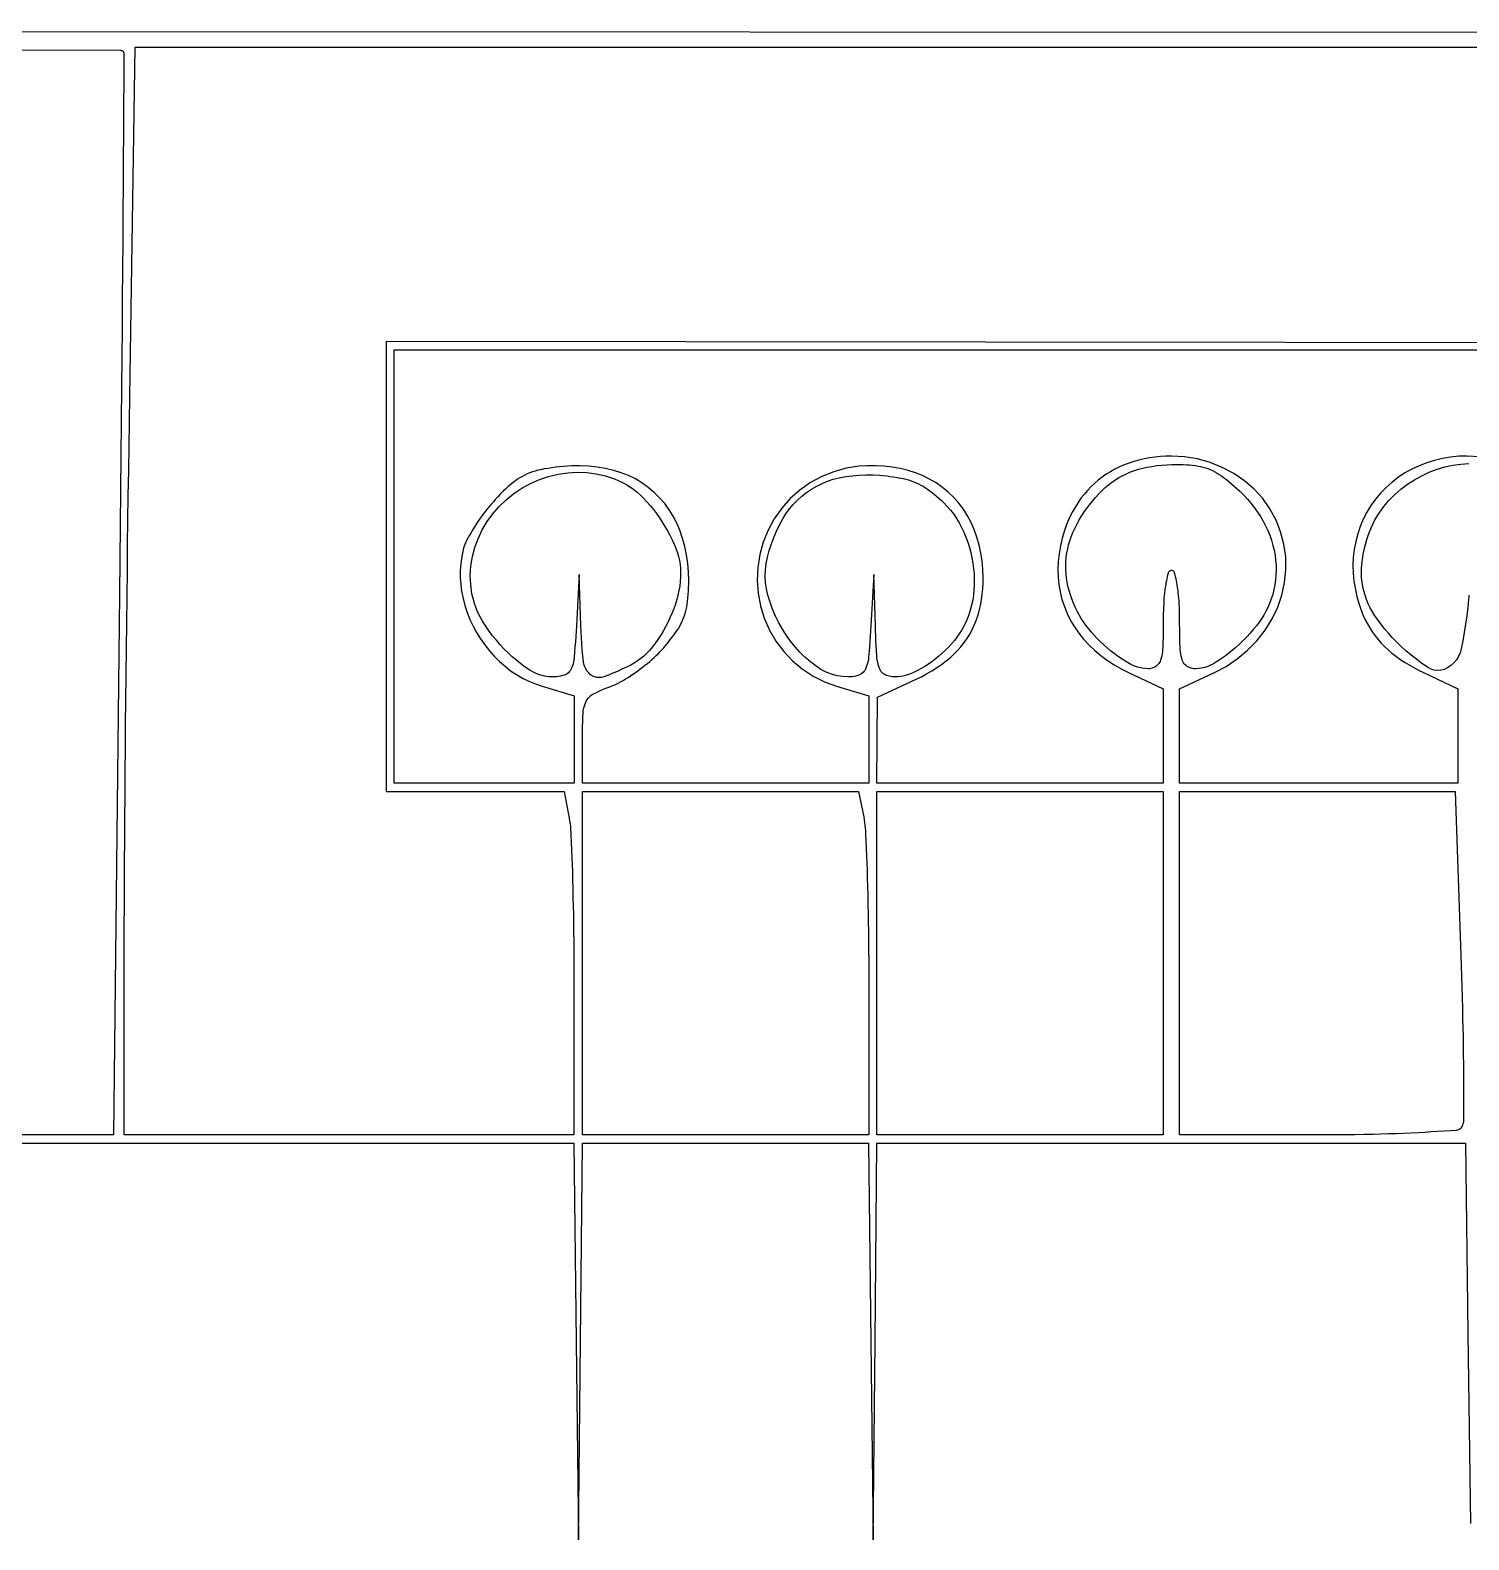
# Model space of a CAD drawing. Header units: millimetres. Extents: x -134 to 134, y -49 to 49.
# Drawn here: x -79.88 to -61.8, y -48.83 to -29.86 of the extents above; entities that cross this region are included whole.
import ezdxf

# ---------------------------------------------------------------- set-up
doc = ezdxf.new("R2010")
doc.units = ezdxf.units.MM
doc.header["$LTSCALE"] = 10
doc.header["$MEASUREMENT"] = 0

# ---------------------------------------------------------------- blocks, each defined once
blk = doc.blocks.new('DT0B-ULTRA_v_1')
at = {"color": 7, "linetype": 'Continuous', "lineweight": -3}
for points in [[(132.904, -29.961, 0), (-0.213, -29.908, 0), (-133.517, -29.856, 0)], [(-86.79, -30.089, 0), (-78.743, -30.108, 0), (-78.738, -30.109, 0), (-78.732, -30.11, 0), (-78.726, -30.112, 0), (-78.721, -30.114, 0), (-78.716, -30.117, 0), (-78.712, -30.121, 0), (-78.708, -30.125, 0), (-78.705, -30.13, 0), (-78.702, -30.135, 0), (-78.7, -30.14, 0), (-78.699, -30.146, 0), (-78.699, -30.151, 0), (-78.699, -30.151, 0), (-78.699, -30.151, 0), (-78.701, -30.482, 0), (-78.703, -30.813, 0), (-78.705, -31.145, 0), (-78.707, -31.476, 0), (-78.709, -31.807, 0), (-78.711, -32.138, 0), (-78.711, -32.138, 0), (-78.711, -32.138, 0), (-78.713, -32.505, 0), (-78.715, -32.872, 0), (-78.718, -33.238, 0), (-78.721, -33.605, 0), (-78.724, -33.972, 0), (-78.727, -34.338, 0), (-78.731, -34.773, 0), (-78.736, -35.208, 0), (-78.74, -35.642, 0), (-78.744, -36.077, 0), (-78.749, -36.511, 0), (-78.753, -36.946, 0), (-78.828, -43.741, 0), (-82.307, -43.741, 0)], [(-85.786, -43.844, 0), (-79.414, -43.844, 0), (-73.043, -43.844, 0), (-73.013, -46.337, 0), (-72.984, -48.83, 0), (-72.96, -46.337, 0), (-72.936, -43.844, 0), (-71.139, -43.844, 0), (-69.342, -43.844, 0), (-69.312, -46.337, 0), (-69.283, -48.83, 0), (-69.259, -46.337, 0), (-69.235, -43.844, 0), (-65.536, -43.844, 0), (-61.838, -43.844, 0), (-61.808, -46.234, 0), (-61.778, -48.624, 0)], [(-52.813, -33.795, 0), (-75.403, -33.769, 0), (-75.403, -36.596, 0), (-75.403, -39.424, 0), (-74.284, -39.424, 0), (-73.165, -39.424, 0), (-73.104, -39.758, 0), (-73.098, -39.793, 0), (-73.092, -39.829, 0), (-73.088, -39.865, 0), (-73.084, -39.902, 0), (-73.082, -39.938, 0), (-73.08, -39.974, 0), (-73.076, -40.067, 0), (-73.073, -40.159, 0), (-73.069, -40.252, 0), (-73.066, -40.344, 0), (-73.063, -40.437, 0), (-73.061, -40.53, 0), (-73.058, -40.64, 0), (-73.055, -40.751, 0), (-73.053, -40.861, 0), (-73.05, -40.972, 0), (-73.049, -41.083, 0), (-73.047, -41.193, 0), (-73.046, -41.314, 0), (-73.045, -41.434, 0), (-73.044, -41.555, 0), (-73.043, -41.675, 0), (-73.043, -41.796, 0), (-73.043, -41.916, 0), (-73.043, -43.741, 0), (-75.868, -43.741, 0), (-78.693, -43.741, 0), (-78.693, -41.3, 0), (-78.693, -41.094, 0), (-78.692, -40.888, 0), (-78.692, -40.682, 0), (-78.691, -40.476, 0), (-78.69, -40.27, 0), (-78.688, -40.064, 0), (-78.686, -39.767, 0), (-78.683, -39.471, 0), (-78.681, -39.174, 0), (-78.678, -38.878, 0), (-78.676, -38.581, 0), (-78.673, -38.284, 0), (-78.669, -37.958, 0), (-78.666, -37.631, 0), (-78.662, -37.305, 0), (-78.659, -36.978, 0), (-78.655, -36.652, 0), (-78.651, -36.325, 0), (-78.647, -36.015, 0), (-78.643, -35.704, 0), (-78.638, -35.394, 0), (-78.634, -35.084, 0), (-78.629, -34.774, 0), (-78.625, -34.463, 0), (-78.557, -30.069, 0), (-52.565, -30.069, 0)], [(-61.658, -35.218, 0), (-61.822, -35.209, 0), (-61.924, -35.212, 0), (-62.027, -35.223, 0), (-62.128, -35.24, 0), (-62.228, -35.263, 0), (-62.326, -35.294, 0), (-62.422, -35.33, 0), (-62.513, -35.373, 0), (-62.6, -35.421, 0), (-62.683, -35.476, 0), (-62.762, -35.537, 0), (-62.837, -35.603, 0), (-62.906, -35.675, 0), (-62.97, -35.75, 0), (-63.027, -35.83, 0), (-63.079, -35.915, 0), (-63.124, -36.002, 0), (-63.162, -36.093, 0), (-63.194, -36.187, 0), (-63.219, -36.284, 0), (-63.238, -36.382, 0), (-63.249, -36.482, 0), (-63.253, -36.582, 0), (-63.251, -36.682, 0), (-63.241, -36.782, 0), (-63.231, -36.846, 0), (-63.219, -36.909, 0), (-63.204, -36.972, 0), (-63.187, -37.034, 0), (-63.168, -37.096, 0), (-63.147, -37.157, 0), (-63.125, -37.212, 0), (-63.1, -37.266, 0), (-63.072, -37.318, 0), (-63.043, -37.369, 0), (-63.01, -37.419, 0), (-62.976, -37.467, 0), (-62.938, -37.514, 0), (-62.898, -37.56, 0), (-62.856, -37.603, 0), (-62.812, -37.645, 0), (-62.766, -37.684, 0), (-62.719, -37.721, 0), (-62.663, -37.761, 0), (-62.607, -37.799, 0), (-62.549, -37.834, 0), (-62.49, -37.868, 0), (-62.43, -37.9, 0), (-62.368, -37.93, 0), (-61.937, -38.133, 0), (-61.937, -38.727, 0), (-61.937, -39.321, 0), (-63.684, -39.321, 0), (-65.432, -39.321, 0), (-65.432, -38.727, 0), (-65.432, -38.133, 0), (-64.995, -37.93, 0), (-64.846, -37.852, 0), (-64.707, -37.758, 0), (-64.578, -37.65, 0), (-64.462, -37.53, 0), (-64.358, -37.397, 0), (-64.269, -37.255, 0), (-64.199, -37.109, 0), (-64.146, -36.957, 0), (-64.112, -36.799, 0), (-64.096, -36.638, 0), (-64.099, -36.476, 0), (-64.121, -36.316, 0), (-64.162, -36.162, 0), (-64.22, -36.014, 0), (-64.296, -35.874, 0), (-64.388, -35.744, 0), (-64.495, -35.626, 0), (-64.615, -35.521, 0), (-64.751, -35.428, 0), (-64.896, -35.351, 0), (-65.049, -35.29, 0), (-65.208, -35.245, 0), (-65.37, -35.218, 0), (-65.535, -35.21, 0), (-65.603, -35.211, 0), (-65.672, -35.215, 0), (-65.741, -35.222, 0), (-65.809, -35.232, 0), (-65.876, -35.244, 0), (-65.943, -35.259, 0), (-66.006, -35.276, 0), (-66.067, -35.296, 0), (-66.128, -35.319, 0), (-66.187, -35.345, 0), (-66.245, -35.374, 0), (-66.301, -35.405, 0), (-66.354, -35.438, 0), (-66.406, -35.474, 0), (-66.455, -35.512, 0), (-66.503, -35.553, 0), (-66.548, -35.596, 0), (-66.591, -35.642, 0), (-66.633, -35.69, 0), (-66.672, -35.74, 0), (-66.708, -35.792, 0), (-66.742, -35.846, 0), (-66.773, -35.901, 0), (-66.802, -35.957, 0), (-66.843, -36.05, 0), (-66.877, -36.144, 0), (-66.906, -36.241, 0), (-66.929, -36.339, 0), (-66.946, -36.439, 0), (-66.958, -36.539, 0), (-66.962, -36.634, 0), (-66.959, -36.729, 0), (-66.949, -36.824, 0), (-66.933, -36.917, 0), (-66.91, -37.01, 0), (-66.88, -37.1, 0), (-66.844, -37.189, 0), (-66.801, -37.274, 0), (-66.753, -37.357, 0), (-66.698, -37.435, 0), (-66.639, -37.51, 0), (-66.574, -37.58, 0), (-66.499, -37.651, 0), (-66.421, -37.716, 0), (-66.339, -37.777, 0), (-66.254, -37.834, 0), (-66.166, -37.885, 0), (-66.074, -37.93, 0), (-65.637, -38.133, 0), (-65.637, -38.727, 0), (-65.637, -39.321, 0), (-67.436, -39.321, 0), (-69.235, -39.321, 0), (-69.231, -38.781, 0), (-69.227, -38.241, 0), (-68.742, -38.014, 0), (-68.676, -37.982, 0), (-68.611, -37.947, 0), (-68.547, -37.91, 0), (-68.485, -37.87, 0), (-68.424, -37.828, 0), (-68.365, -37.784, 0), (-68.315, -37.743, 0), (-68.267, -37.7, 0), (-68.222, -37.653, 0), (-68.179, -37.605, 0), (-68.14, -37.554, 0), (-68.103, -37.501, 0), (-68.069, -37.447, 0), (-68.039, -37.392, 0), (-68.012, -37.334, 0), (-67.988, -37.275, 0), (-67.968, -37.215, 0), (-67.951, -37.154, 0), (-67.935, -37.086, 0), (-67.922, -37.016, 0), (-67.912, -36.946, 0), (-67.905, -36.876, 0), (-67.901, -36.805, 0), (-67.899, -36.735, 0), (-67.903, -36.632, 0), (-67.912, -36.529, 0), (-67.928, -36.427, 0), (-67.951, -36.327, 0), (-67.979, -36.228, 0), (-68.014, -36.131, 0), (-68.052, -36.043, 0), (-68.098, -35.959, 0), (-68.149, -35.878, 0), (-68.207, -35.802, 0), (-68.27, -35.73, 0), (-68.339, -35.664, 0), (-68.413, -35.602, 0), (-68.492, -35.547, 0), (-68.575, -35.498, 0), (-68.661, -35.455, 0), (-68.75, -35.419, 0), (-68.842, -35.39, 0), (-68.943, -35.366, 0), (-69.046, -35.347, 0), (-69.15, -35.335, 0), (-69.254, -35.33, 0), (-69.359, -35.33, 0), (-69.463, -35.337, 0), (-69.623, -35.362, 0), (-69.779, -35.405, 0), (-69.929, -35.465, 0), (-70.071, -35.543, 0), (-70.203, -35.636, 0), (-70.324, -35.744, 0), (-70.431, -35.865, 0), (-70.525, -35.998, 0), (-70.603, -36.141, 0), (-70.664, -36.292, 0), (-70.707, -36.448, 0), (-70.733, -36.609, 0), (-70.74, -36.771, 0), (-70.728, -36.932, 0), (-70.699, -37.092, 0), (-70.651, -37.247, 0), (-70.586, -37.395, 0), (-70.504, -37.536, 0), (-70.407, -37.665, 0), (-70.296, -37.782, 0), (-70.173, -37.885, 0), (-70.038, -37.974, 0), (-69.893, -38.046, 0), (-69.742, -38.102, 0), (-69.338, -38.222, 0), (-69.338, -38.772, 0), (-69.338, -39.321, 0), (-71.137, -39.321, 0), (-72.936, -39.321, 0), (-72.936, -38.776, 0), (-72.936, -38.719, 0), (-72.935, -38.662, 0), (-72.934, -38.605, 0), (-72.932, -38.548, 0), (-72.93, -38.491, 0), (-72.928, -38.434, 0), (-72.925, -38.409, 0), (-72.921, -38.384, 0), (-72.916, -38.359, 0), (-72.908, -38.335, 0), (-72.899, -38.311, 0), (-72.888, -38.288, 0), (-72.876, -38.269, 0), (-72.863, -38.252, 0), (-72.848, -38.235, 0), (-72.832, -38.22, 0), (-72.814, -38.207, 0), (-72.795, -38.196, 0), (-72.761, -38.179, 0), (-72.726, -38.162, 0), (-72.691, -38.146, 0), (-72.655, -38.131, 0), (-72.619, -38.117, 0), (-72.583, -38.104, 0), (-72.556, -38.093, 0), (-72.529, -38.082, 0), (-72.503, -38.07, 0), (-72.477, -38.057, 0), (-72.451, -38.044, 0), (-72.426, -38.029, 0), (-72.394, -38.01, 0), (-72.363, -37.991, 0), (-72.332, -37.971, 0), (-72.302, -37.95, 0), (-72.271, -37.929, 0), (-72.242, -37.908, 0), (-72.211, -37.885, 0), (-72.18, -37.862, 0), (-72.15, -37.838, 0), (-72.12, -37.814, 0), (-72.091, -37.789, 0), (-72.062, -37.764, 0), (-72.036, -37.741, 0), (-72.011, -37.717, 0), (-71.986, -37.693, 0), (-71.962, -37.668, 0), (-71.938, -37.643, 0), (-71.915, -37.617, 0), (-71.887, -37.584, 0), (-71.859, -37.55, 0), (-71.832, -37.516, 0), (-71.805, -37.481, 0), (-71.779, -37.446, 0), (-71.754, -37.411, 0), (-71.735, -37.383, 0), (-71.718, -37.354, 0), (-71.702, -37.325, 0), (-71.687, -37.295, 0), (-71.674, -37.264, 0), (-71.661, -37.233, 0), (-71.65, -37.201, 0), (-71.64, -37.169, 0), (-71.632, -37.137, 0), (-71.625, -37.104, 0), (-71.619, -37.071, 0), (-71.615, -37.037, 0), (-71.61, -36.993, 0), (-71.606, -36.949, 0), (-71.604, -36.905, 0), (-71.602, -36.861, 0), (-71.6, -36.817, 0), (-71.6, -36.773, 0), (-71.603, -36.666, 0), (-71.613, -36.559, 0), (-71.629, -36.452, 0), (-71.651, -36.347, 0), (-71.679, -36.244, 0), (-71.713, -36.142, 0), (-71.75, -36.053, 0), (-71.794, -35.966, 0), (-71.845, -35.884, 0), (-71.902, -35.806, 0), (-71.966, -35.733, 0), (-72.035, -35.665, 0), (-72.109, -35.603, 0), (-72.188, -35.547, 0), (-72.271, -35.497, 0), (-72.358, -35.454, 0), (-72.448, -35.419, 0), (-72.54, -35.39, 0), (-72.645, -35.366, 0), (-72.75, -35.348, 0), (-72.857, -35.336, 0), (-72.964, -35.33, 0), (-73.071, -35.331, 0), (-73.178, -35.338, 0), (-73.226, -35.343, 0), (-73.273, -35.349, 0), (-73.32, -35.356, 0), (-73.368, -35.363, 0), (-73.415, -35.371, 0), (-73.462, -35.38, 0), (-73.496, -35.388, 0), (-73.53, -35.397, 0), (-73.563, -35.408, 0), (-73.596, -35.42, 0), (-73.629, -35.433, 0), (-73.661, -35.448, 0), (-73.691, -35.464, 0), (-73.721, -35.481, 0), (-73.751, -35.5, 0), (-73.779, -35.519, 0), (-73.807, -35.54, 0), (-73.833, -35.562, 0), (-73.868, -35.593, 0), (-73.902, -35.624, 0), (-73.935, -35.656, 0), (-73.968, -35.689, 0), (-74, -35.722, 0), (-74.032, -35.756, 0), (-74.055, -35.782, 0), (-74.078, -35.808, 0), (-74.1, -35.834, 0), (-74.122, -35.861, 0), (-74.144, -35.889, 0), (-74.166, -35.916, 0), (-74.187, -35.945, 0), (-74.208, -35.974, 0), (-74.229, -36.003, 0), (-74.25, -36.033, 0), (-74.27, -36.063, 0), (-74.289, -36.093, 0), (-74.306, -36.12, 0), (-74.323, -36.148, 0), (-74.34, -36.176, 0), (-74.356, -36.204, 0), (-74.371, -36.232, 0), (-74.387, -36.261, 0), (-74.397, -36.281, 0), (-74.406, -36.301, 0), (-74.414, -36.322, 0), (-74.422, -36.343, 0), (-74.429, -36.365, 0), (-74.435, -36.387, 0), (-74.453, -36.472, 0), (-74.465, -36.559, 0), (-74.472, -36.646, 0), (-74.472, -36.734, 0), (-74.466, -36.821, 0), (-74.454, -36.908, 0), (-74.436, -36.998, 0), (-74.412, -37.088, 0), (-74.383, -37.175, 0), (-74.349, -37.261, 0), (-74.31, -37.345, 0), (-74.266, -37.427, 0), (-74.217, -37.506, 0), (-74.164, -37.582, 0), (-74.106, -37.655, 0), (-74.044, -37.724, 0), (-73.978, -37.79, 0), (-73.908, -37.851, 0), (-73.838, -37.906, 0), (-73.765, -37.955, 0), (-73.688, -38, 0), (-73.609, -38.039, 0), (-73.527, -38.073, 0), (-73.443, -38.102, 0), (-73.039, -38.222, 0), (-73.039, -38.772, 0), (-73.039, -39.321, 0), (-74.17, -39.321, 0), (-75.3, -39.321, 0), (-75.3, -36.597, 0), (-75.3, -33.872, 0), (-52.839, -33.872, 0)], [(-72.425, -35.546, 0), (-72.379, -35.571, 0), (-72.334, -35.599, 0), (-72.29, -35.629, 0), (-72.249, -35.662, 0), (-72.209, -35.697, 0), (-72.172, -35.734, 0), (-72.128, -35.782, 0), (-72.086, -35.83, 0), (-72.045, -35.881, 0), (-72.006, -35.932, 0), (-71.969, -35.984, 0), (-71.933, -36.038, 0), (-71.9, -36.092, 0), (-71.868, -36.147, 0), (-71.838, -36.203, 0), (-71.81, -36.261, 0), (-71.784, -36.318, 0), (-71.759, -36.377, 0), (-71.742, -36.425, 0), (-71.728, -36.473, 0), (-71.717, -36.523, 0), (-71.709, -36.572, 0), (-71.704, -36.623, 0), (-71.702, -36.673, 0), (-71.704, -36.73, 0), (-71.708, -36.787, 0), (-71.714, -36.844, 0), (-71.724, -36.9, 0), (-71.736, -36.956, 0), (-71.75, -37.011, 0), (-71.768, -37.07, 0), (-71.789, -37.129, 0), (-71.811, -37.187, 0), (-71.836, -37.244, 0), (-71.862, -37.301, 0), (-71.891, -37.356, 0), (-71.92, -37.408, 0), (-71.951, -37.459, 0), (-71.985, -37.509, 0), (-72.019, -37.558, 0), (-72.056, -37.605, 0), (-72.094, -37.651, 0), (-72.128, -37.687, 0), (-72.164, -37.722, 0), (-72.202, -37.754, 0), (-72.243, -37.783, 0), (-72.285, -37.81, 0), (-72.328, -37.835, 0), (-72.383, -37.863, 0), (-72.439, -37.889, 0), (-72.496, -37.915, 0), (-72.553, -37.939, 0), (-72.61, -37.962, 0), (-72.668, -37.983, 0), (-72.696, -37.991, 0), (-72.725, -37.993, 0), (-72.754, -37.991, 0), (-72.782, -37.984, 0), (-72.809, -37.973, 0), (-72.833, -37.957, 0), (-72.856, -37.935, 0), (-72.877, -37.911, 0), (-72.895, -37.884, 0), (-72.908, -37.856, 0), (-72.918, -37.825, 0), (-72.924, -37.794, 0), (-72.931, -37.719, 0), (-72.938, -37.644, 0), (-72.944, -37.568, 0), (-72.949, -37.493, 0), (-72.953, -37.417, 0), (-72.956, -37.342, 0), (-72.976, -36.699, 0), (-73.012, -37.342, 0), (-73.016, -37.409, 0), (-73.02, -37.475, 0), (-73.025, -37.542, 0), (-73.03, -37.608, 0), (-73.035, -37.675, 0), (-73.041, -37.742, 0), (-73.044, -37.768, 0), (-73.048, -37.793, 0), (-73.054, -37.819, 0), (-73.062, -37.844, 0), (-73.071, -37.868, 0), (-73.081, -37.892, 0), (-73.09, -37.908, 0), (-73.101, -37.922, 0), (-73.113, -37.935, 0), (-73.128, -37.946, 0), (-73.143, -37.955, 0), (-73.16, -37.961, 0), (-73.185, -37.968, 0), (-73.21, -37.974, 0), (-73.235, -37.979, 0), (-73.26, -37.982, 0), (-73.286, -37.984, 0), (-73.311, -37.984, 0), (-73.361, -37.982, 0), (-73.411, -37.975, 0), (-73.46, -37.963, 0), (-73.508, -37.946, 0), (-73.553, -37.925, 0), (-73.597, -37.899, 0), (-73.655, -37.86, 0), (-73.711, -37.819, 0), (-73.766, -37.776, 0), (-73.819, -37.73, 0), (-73.87, -37.683, 0), (-73.92, -37.634, 0), (-73.97, -37.58, 0), (-74.018, -37.524, 0), (-74.065, -37.467, 0), (-74.109, -37.408, 0), (-74.151, -37.347, 0), (-74.191, -37.285, 0), (-74.222, -37.231, 0), (-74.249, -37.176, 0), (-74.273, -37.119, 0), (-74.294, -37.06, 0), (-74.311, -37, 0), (-74.324, -36.94, 0), (-74.34, -36.823, 0), (-74.345, -36.705, 0), (-74.338, -36.588, 0), (-74.319, -36.471, 0), (-74.289, -36.357, 0), (-74.248, -36.247, 0), (-74.195, -36.137, 0), (-74.133, -36.032, 0), (-74.062, -35.934, 0), (-73.982, -35.842, 0), (-73.894, -35.757, 0), (-73.799, -35.681, 0), (-73.697, -35.612, 0), (-73.589, -35.554, 0), (-73.477, -35.504, 0), (-73.361, -35.465, 0), (-73.241, -35.436, 0), (-73.12, -35.418, 0), (-73.001, -35.411, 0), (-72.882, -35.416, 0), (-72.763, -35.432, 0), (-72.647, -35.459, 0), (-72.534, -35.497, 0), (-72.425, -35.546, 0)], [(-68.396, -35.795, 0), (-68.352, -35.842, 0), (-68.31, -35.89, 0), (-68.271, -35.941, 0), (-68.235, -35.994, 0), (-68.202, -36.049, 0), (-68.172, -36.105, 0), (-68.143, -36.166, 0), (-68.117, -36.229, 0), (-68.093, -36.292, 0), (-68.073, -36.357, 0), (-68.055, -36.422, 0), (-68.041, -36.488, 0), (-68.029, -36.555, 0), (-68.02, -36.622, 0), (-68.015, -36.69, 0), (-68.012, -36.757, 0), (-68.013, -36.825, 0), (-68.016, -36.893, 0), (-68.023, -36.957, 0), (-68.032, -37.02, 0), (-68.046, -37.083, 0), (-68.062, -37.145, 0), (-68.082, -37.206, 0), (-68.105, -37.265, 0), (-68.125, -37.312, 0), (-68.148, -37.357, 0), (-68.173, -37.401, 0), (-68.2, -37.444, 0), (-68.23, -37.485, 0), (-68.261, -37.525, 0), (-68.297, -37.568, 0), (-68.335, -37.609, 0), (-68.375, -37.65, 0), (-68.416, -37.688, 0), (-68.458, -37.725, 0), (-68.502, -37.761, 0), (-68.544, -37.793, 0), (-68.588, -37.824, 0), (-68.633, -37.853, 0), (-68.679, -37.88, 0), (-68.726, -37.905, 0), (-68.774, -37.929, 0), (-68.813, -37.946, 0), (-68.853, -37.96, 0), (-68.894, -37.97, 0), (-68.935, -37.978, 0), (-68.978, -37.983, 0), (-69.02, -37.984, 0), (-69.04, -37.984, 0), (-69.06, -37.981, 0), (-69.08, -37.977, 0), (-69.099, -37.972, 0), (-69.118, -37.965, 0), (-69.136, -37.956, 0), (-69.151, -37.947, 0), (-69.165, -37.936, 0), (-69.177, -37.924, 0), (-69.188, -37.91, 0), (-69.196, -37.896, 0), (-69.203, -37.88, 0), (-69.212, -37.853, 0), (-69.22, -37.827, 0), (-69.226, -37.8, 0), (-69.231, -37.773, 0), (-69.235, -37.745, 0), (-69.237, -37.718, 0), (-69.241, -37.655, 0), (-69.245, -37.593, 0), (-69.248, -37.53, 0), (-69.251, -37.467, 0), (-69.253, -37.405, 0), (-69.255, -37.342, 0), (-69.275, -36.699, 0), (-69.311, -37.342, 0), (-69.315, -37.407, 0), (-69.319, -37.472, 0), (-69.324, -37.537, 0), (-69.329, -37.602, 0), (-69.334, -37.667, 0), (-69.34, -37.732, 0), (-69.343, -37.759, 0), (-69.347, -37.785, 0), (-69.353, -37.811, 0), (-69.361, -37.837, 0), (-69.369, -37.862, 0), (-69.379, -37.887, 0), (-69.388, -37.903, 0), (-69.398, -37.918, 0), (-69.41, -37.931, 0), (-69.424, -37.942, 0), (-69.439, -37.952, 0), (-69.455, -37.959, 0), (-69.477, -37.967, 0), (-69.5, -37.973, 0), (-69.522, -37.978, 0), (-69.545, -37.982, 0), (-69.569, -37.984, 0), (-69.592, -37.984, 0), (-69.665, -37.98, 0), (-69.737, -37.969, 0), (-69.807, -37.95, 0), (-69.875, -37.924, 0), (-69.94, -37.89, 0), (-70.001, -37.85, 0), (-70.072, -37.795, 0), (-70.14, -37.736, 0), (-70.204, -37.673, 0), (-70.264, -37.606, 0), (-70.321, -37.537, 0), (-70.373, -37.464, 0), (-70.424, -37.385, 0), (-70.469, -37.304, 0), (-70.51, -37.22, 0), (-70.547, -37.134, 0), (-70.579, -37.047, 0), (-70.606, -36.957, 0), (-70.624, -36.879, 0), (-70.635, -36.799, 0), (-70.639, -36.718, 0), (-70.637, -36.638, 0), (-70.627, -36.557, 0), (-70.611, -36.478, 0), (-70.589, -36.395, 0), (-70.562, -36.313, 0), (-70.532, -36.232, 0), (-70.498, -36.152, 0), (-70.46, -36.075, 0), (-70.419, -35.999, 0), (-70.379, -35.935, 0), (-70.335, -35.874, 0), (-70.287, -35.816, 0), (-70.235, -35.762, 0), (-70.179, -35.711, 0), (-70.119, -35.665, 0), (-70.057, -35.623, 0), (-69.992, -35.585, 0), (-69.925, -35.552, 0), (-69.855, -35.524, 0), (-69.784, -35.501, 0), (-69.711, -35.483, 0), (-69.627, -35.467, 0), (-69.542, -35.456, 0), (-69.457, -35.448, 0), (-69.371, -35.445, 0), (-69.286, -35.445, 0), (-69.2, -35.45, 0), (-69.157, -35.454, 0), (-69.113, -35.458, 0), (-69.07, -35.464, 0), (-69.026, -35.47, 0), (-68.983, -35.477, 0), (-68.94, -35.485, 0), (-68.907, -35.492, 0), (-68.873, -35.5, 0), (-68.84, -35.509, 0), (-68.807, -35.52, 0), (-68.774, -35.532, 0), (-68.742, -35.545, 0), (-68.712, -35.559, 0), (-68.683, -35.573, 0), (-68.654, -35.589, 0), (-68.626, -35.606, 0), (-68.598, -35.624, 0), (-68.571, -35.644, 0), (-68.541, -35.667, 0), (-68.51, -35.691, 0), (-68.481, -35.716, 0), (-68.452, -35.742, 0), (-68.423, -35.768, 0), (-68.396, -35.795, 0)], [(-64.677, -35.65, 0), (-64.628, -35.698, 0), (-64.58, -35.749, 0), (-64.536, -35.801, 0), (-64.493, -35.855, 0), (-64.453, -35.912, 0), (-64.415, -35.97, 0), (-64.382, -36.026, 0), (-64.351, -36.084, 0), (-64.323, -36.144, 0), (-64.299, -36.205, 0), (-64.277, -36.267, 0), (-64.259, -36.331, 0), (-64.244, -36.392, 0), (-64.233, -36.454, 0), (-64.225, -36.516, 0), (-64.22, -36.579, 0), (-64.219, -36.642, 0), (-64.221, -36.705, 0), (-64.226, -36.766, 0), (-64.235, -36.827, 0), (-64.247, -36.887, 0), (-64.262, -36.947, 0), (-64.281, -37.005, 0), (-64.303, -37.063, 0), (-64.324, -37.112, 0), (-64.348, -37.16, 0), (-64.375, -37.208, 0), (-64.403, -37.253, 0), (-64.434, -37.298, 0), (-64.466, -37.341, 0), (-64.506, -37.389, 0), (-64.547, -37.436, 0), (-64.589, -37.482, 0), (-64.633, -37.527, 0), (-64.678, -37.571, 0), (-64.725, -37.613, 0), (-64.769, -37.65, 0), (-64.815, -37.687, 0), (-64.861, -37.722, 0), (-64.909, -37.756, 0), (-64.957, -37.788, 0), (-65.007, -37.819, 0), (-65.042, -37.837, 0), (-65.078, -37.853, 0), (-65.116, -37.865, 0), (-65.155, -37.874, 0), (-65.194, -37.88, 0), (-65.234, -37.882, 0), (-65.252, -37.881, 0), (-65.27, -37.878, 0), (-65.288, -37.874, 0), (-65.305, -37.868, 0), (-65.322, -37.861, 0), (-65.337, -37.852, 0), (-65.351, -37.843, 0), (-65.364, -37.832, 0), (-65.375, -37.819, 0), (-65.384, -37.806, 0), (-65.392, -37.791, 0), (-65.398, -37.776, 0), (-65.405, -37.75, 0), (-65.412, -37.723, 0), (-65.417, -37.697, 0), (-65.421, -37.67, 0), (-65.424, -37.643, 0), (-65.426, -37.616, 0), (-65.427, -37.557, 0), (-65.429, -37.499, 0), (-65.43, -37.44, 0), (-65.431, -37.382, 0), (-65.432, -37.323, 0), (-65.432, -37.265, 0), (-65.432, -37.225, 0), (-65.433, -37.185, 0), (-65.434, -37.146, 0), (-65.435, -37.106, 0), (-65.437, -37.066, 0), (-65.439, -37.027, 0), (-65.441, -36.993, 0), (-65.444, -36.96, 0), (-65.448, -36.927, 0), (-65.452, -36.894, 0), (-65.457, -36.861, 0), (-65.462, -36.828, 0), (-65.466, -36.803, 0), (-65.471, -36.778, 0), (-65.476, -36.753, 0), (-65.482, -36.728, 0), (-65.488, -36.704, 0), (-65.494, -36.679, 0), (-65.497, -36.671, 0), (-65.502, -36.664, 0), (-65.508, -36.657, 0), (-65.515, -36.653, 0), (-65.524, -36.649, 0), (-65.532, -36.648, 0), (-65.535, -36.648, 0), (-65.543, -36.649, 0), (-65.552, -36.652, 0), (-65.559, -36.656, 0), (-65.566, -36.662, 0), (-65.571, -36.669, 0), (-65.575, -36.677, 0), (-65.575, -36.679, 0), (-65.582, -36.704, 0), (-65.587, -36.728, 0), (-65.593, -36.753, 0), (-65.598, -36.778, 0), (-65.603, -36.803, 0), (-65.607, -36.828, 0), (-65.613, -36.861, 0), (-65.617, -36.894, 0), (-65.621, -36.927, 0), (-65.625, -36.96, 0), (-65.628, -36.993, 0), (-65.63, -37.027, 0), (-65.632, -37.066, 0), (-65.634, -37.106, 0), (-65.635, -37.146, 0), (-65.637, -37.185, 0), (-65.637, -37.225, 0), (-65.637, -37.265, 0), (-65.638, -37.323, 0), (-65.638, -37.38, 0), (-65.639, -37.438, 0), (-65.64, -37.496, 0), (-65.642, -37.554, 0), (-65.644, -37.611, 0), (-65.645, -37.639, 0), (-65.648, -37.666, 0), (-65.652, -37.693, 0), (-65.657, -37.72, 0), (-65.663, -37.747, 0), (-65.671, -37.773, 0), (-65.677, -37.789, 0), (-65.684, -37.804, 0), (-65.694, -37.817, 0), (-65.704, -37.83, 0), (-65.716, -37.842, 0), (-65.73, -37.852, 0), (-65.745, -37.861, 0), (-65.761, -37.868, 0), (-65.777, -37.874, 0), (-65.794, -37.878, 0), (-65.812, -37.881, 0), (-65.829, -37.882, 0), (-65.866, -37.88, 0), (-65.903, -37.875, 0), (-65.939, -37.868, 0), (-65.975, -37.857, 0), (-66.009, -37.844, 0), (-66.043, -37.828, 0), (-66.088, -37.802, 0), (-66.132, -37.776, 0), (-66.176, -37.748, 0), (-66.218, -37.718, 0), (-66.26, -37.687, 0), (-66.3, -37.655, 0), (-66.344, -37.619, 0), (-66.386, -37.581, 0), (-66.428, -37.542, 0), (-66.468, -37.502, 0), (-66.506, -37.46, 0), (-66.544, -37.418, 0), (-66.577, -37.377, 0), (-66.609, -37.336, 0), (-66.639, -37.293, 0), (-66.667, -37.249, 0), (-66.694, -37.204, 0), (-66.719, -37.158, 0), (-66.743, -37.108, 0), (-66.766, -37.057, 0), (-66.786, -37.005, 0), (-66.805, -36.952, 0), (-66.821, -36.899, 0), (-66.835, -36.845, 0), (-66.845, -36.793, 0), (-66.854, -36.742, 0), (-66.859, -36.69, 0), (-66.862, -36.637, 0), (-66.863, -36.585, 0), (-66.86, -36.532, 0), (-66.856, -36.48, 0), (-66.848, -36.427, 0), (-66.838, -36.375, 0), (-66.826, -36.324, 0), (-66.811, -36.273, 0), (-66.793, -36.223, 0), (-66.772, -36.17, 0), (-66.749, -36.118, 0), (-66.724, -36.067, 0), (-66.697, -36.017, 0), (-66.668, -35.967, 0), (-66.637, -35.919, 0), (-66.602, -35.87, 0), (-66.565, -35.821, 0), (-66.527, -35.774, 0), (-66.488, -35.728, 0), (-66.447, -35.683, 0), (-66.404, -35.64, 0), (-66.366, -35.604, 0), (-66.325, -35.57, 0), (-66.283, -35.537, 0), (-66.239, -35.507, 0), (-66.194, -35.48, 0), (-66.147, -35.454, 0), (-66.099, -35.43, 0), (-66.049, -35.409, 0), (-65.999, -35.39, 0), (-65.947, -35.374, 0), (-65.895, -35.36, 0), (-65.842, -35.349, 0), (-65.78, -35.338, 0), (-65.717, -35.329, 0), (-65.654, -35.322, 0), (-65.591, -35.317, 0), (-65.528, -35.314, 0), (-65.465, -35.313, 0), (-65.426, -35.313, 0), (-65.387, -35.315, 0), (-65.347, -35.317, 0), (-65.308, -35.32, 0), (-65.269, -35.324, 0), (-65.231, -35.329, 0), (-65.2, -35.334, 0), (-65.169, -35.34, 0), (-65.138, -35.348, 0), (-65.108, -35.357, 0), (-65.078, -35.367, 0), (-65.049, -35.379, 0), (-65.019, -35.392, 0), (-64.99, -35.407, 0), (-64.961, -35.423, 0), (-64.933, -35.44, 0), (-64.905, -35.459, 0), (-64.879, -35.478, 0), (-64.844, -35.505, 0), (-64.809, -35.533, 0), (-64.776, -35.561, 0), (-64.742, -35.59, 0), (-64.709, -35.62, 0), (-64.677, -35.65, 0)], [(-61.796, -36.956, 0), (-61.799, -36.982, 0), (-61.801, -37.008, 0), (-61.811, -37.112, 0), (-61.824, -37.217, 0), (-61.838, -37.321, 0), (-61.854, -37.425, 0), (-61.872, -37.529, 0), (-61.893, -37.632, 0), (-61.906, -37.681, 0), (-61.927, -37.727, 0), (-61.953, -37.77, 0), (-61.985, -37.809, 0), (-62.023, -37.843, 0), (-62.065, -37.872, 0), (-62.105, -37.89, 0), (-62.148, -37.901, 0), (-62.193, -37.904, 0), (-62.237, -37.898, 0), (-62.279, -37.884, 0), (-62.318, -37.863, 0), (-62.388, -37.814, 0), (-62.456, -37.763, 0), (-62.523, -37.71, 0), (-62.587, -37.655, 0), (-62.651, -37.597, 0), (-62.712, -37.538, 0), (-62.76, -37.488, 0), (-62.807, -37.436, 0), (-62.852, -37.383, 0), (-62.896, -37.329, 0), (-62.937, -37.273, 0), (-62.977, -37.216, 0), (-63.008, -37.168, 0), (-63.036, -37.117, 0), (-63.061, -37.066, 0), (-63.083, -37.013, 0), (-63.102, -36.959, 0), (-63.118, -36.903, 0), (-63.13, -36.849, 0), (-63.139, -36.794, 0), (-63.145, -36.739, 0), (-63.147, -36.683, 0), (-63.146, -36.628, 0), (-63.142, -36.572, 0), (-63.134, -36.508, 0), (-63.124, -36.445, 0), (-63.111, -36.381, 0), (-63.095, -36.319, 0), (-63.078, -36.257, 0), (-63.058, -36.195, 0), (-63.021, -36.102, 0), (-62.977, -36.012, 0), (-62.925, -35.925, 0), (-62.867, -35.844, 0), (-62.803, -35.767, 0), (-62.732, -35.695, 0), (-62.653, -35.626, 0), (-62.57, -35.563, 0), (-62.482, -35.507, 0), (-62.39, -35.456, 0), (-62.295, -35.412, 0), (-62.197, -35.375, 0), (-62.099, -35.346, 0), (-62, -35.325, 0), (-61.899, -35.31, 0), (-61.797, -35.303, 0)], [(-69.402, -39.745, 0), (-69.396, -39.78, 0), (-69.39, -39.814, 0), (-69.386, -39.849, 0), (-69.382, -39.885, 0), (-69.379, -39.92, 0), (-69.377, -39.955, 0), (-69.373, -40.048, 0), (-69.37, -40.14, 0), (-69.366, -40.233, 0), (-69.363, -40.326, 0), (-69.36, -40.419, 0), (-69.357, -40.511, 0), (-69.354, -40.622, 0), (-69.351, -40.733, 0), (-69.348, -40.844, 0), (-69.346, -40.955, 0), (-69.344, -41.066, 0), (-69.343, -41.176, 0), (-69.341, -41.298, 0), (-69.34, -41.419, 0), (-69.339, -41.54, 0), (-69.339, -41.661, 0), (-69.338, -41.782, 0), (-69.338, -41.904, 0), (-69.338, -43.741, 0), (-71.137, -43.741, 0), (-72.936, -43.741, 0), (-72.936, -41.582, 0), (-72.936, -39.424, 0), (-71.201, -39.424, 0), (-69.467, -39.424, 0), (-69.402, -39.745, 0)], [(-65.637, -41.582, 0), (-65.637, -43.741, 0), (-67.436, -43.741, 0), (-69.235, -43.741, 0), (-69.235, -41.582, 0), (-69.235, -39.424, 0), (-67.436, -39.424, 0), (-65.637, -39.424, 0), (-65.637, -41.582, 0)], [(-61.898, -41.484, 0), (-61.893, -41.616, 0), (-61.889, -41.749, 0), (-61.885, -41.882, 0), (-61.881, -42.015, 0), (-61.878, -42.148, 0), (-61.875, -42.28, 0), (-61.872, -42.395, 0), (-61.87, -42.51, 0), (-61.869, -42.624, 0), (-61.867, -42.739, 0), (-61.866, -42.853, 0), (-61.866, -42.968, 0), (-61.865, -43.067, 0), (-61.865, -43.165, 0), (-61.865, -43.264, 0), (-61.865, -43.363, 0), (-61.864, -43.462, 0), (-61.865, -43.561, 0), (-61.865, -43.575, 0), (-61.867, -43.589, 0), (-61.871, -43.603, 0), (-61.875, -43.617, 0), (-61.881, -43.63, 0), (-61.888, -43.643, 0), (-61.896, -43.654, 0), (-61.906, -43.663, 0), (-61.917, -43.671, 0), (-61.929, -43.678, 0), (-61.942, -43.682, 0), (-61.956, -43.684, 0), (-62.034, -43.689, 0), (-62.113, -43.694, 0), (-62.191, -43.699, 0), (-62.27, -43.704, 0), (-62.348, -43.709, 0), (-62.427, -43.713, 0), (-62.522, -43.718, 0), (-62.617, -43.722, 0), (-62.712, -43.726, 0), (-62.807, -43.729, 0), (-62.902, -43.732, 0), (-62.998, -43.734, 0), (-63.113, -43.736, 0), (-63.228, -43.738, 0), (-63.344, -43.739, 0), (-63.459, -43.74, 0), (-63.575, -43.741, 0), (-63.69, -43.741, 0), (-65.432, -43.741, 0), (-65.432, -41.582, 0), (-65.432, -39.424, 0), (-63.7, -39.424, 0), (-61.969, -39.424, 0), (-61.898, -41.484, 0)]]:
    blk.add_polyline3d(points, dxfattribs=at)

msp = doc.modelspace()

# ---------------------------------------------------------------- block references
msp.add_blockref('DT0B-ULTRA_v_1', (0, 0))

doc.saveas('drawing.dxf')
